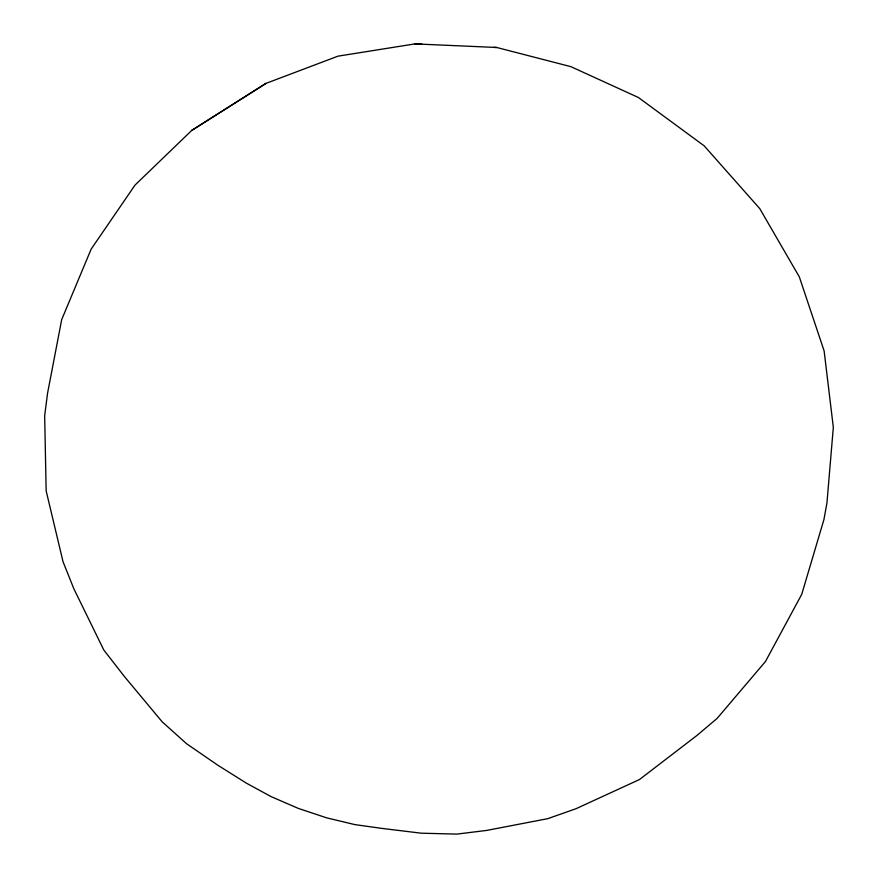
<?xml version="1.0" encoding="UTF-8"?>
<svg xmlns="http://www.w3.org/2000/svg" width="878" height="878" viewBox="0 0 878 878"><rect width="100%" height="100%" fill="white"/><g stroke="black" fill="none" stroke-linecap="round" stroke-linejoin="round"><path stroke-width="1.32" d="M191.755 130.405L135.025 185.082L91.147 249.132L61.69 319.625L47.522 393.454L44.668 415.788L46.15 490.846L63.062 561.821L73.906 588.897L103.845 650.082L124.522 676.664L162.167 721.804L186.531 743.699L217.898 765.265L246.411 783.176L271.126 796.631L298.3 808.386L326.671 817.857L354.931 824.618L381.765 828.382L421.177 833.189L456.867 834.1L486.686 830.423L547.795 818.658L576.034 808.704L639.447 779.554L696.88 735.512L717.128 718.402L765.473 661.485L801.735 594.318L823.937 519.524L826.933 503.05L833.332 427.345L824.113 350.871L799.32 276.866L759.733 208.58L704.189 145.847L638.405 97.502L570.898 66.662L496.761 47.489L414.943 43.9L337.953 56.17L265.979 83.388L191.755 130.405L265.979 83.388M414.943 43.9L421.934 44.185M493.732 47.368L496.761 47.489"/></g></svg>
